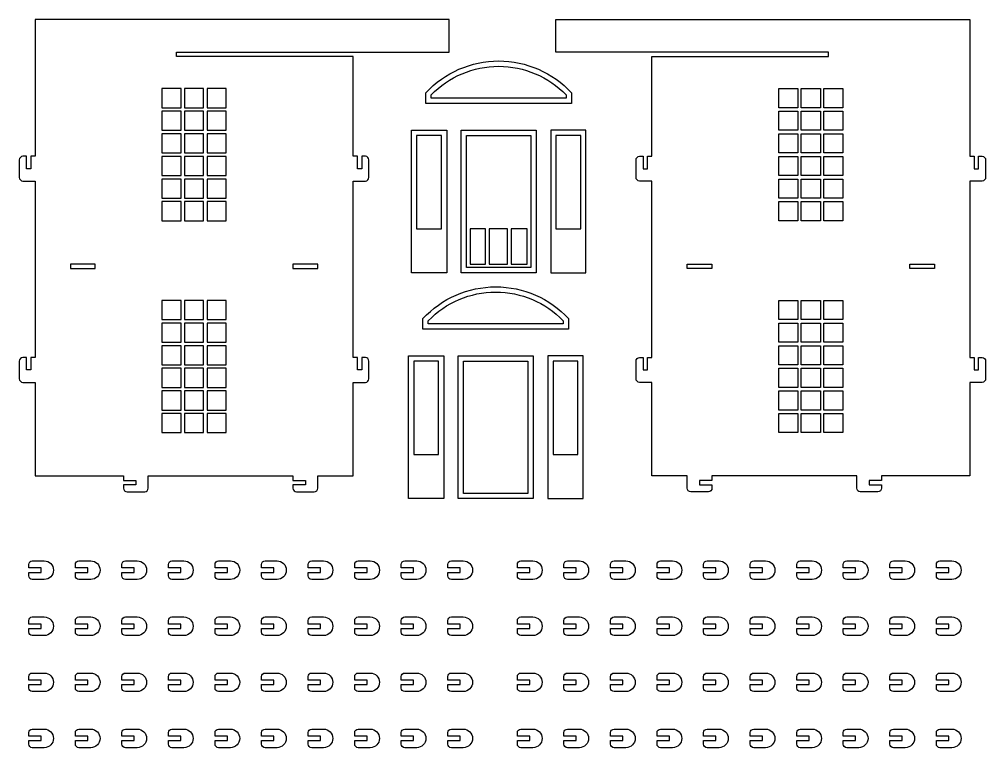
# Model space of a CAD drawing. Extents: x 9656 to 9770, y 1091 to 1154.
# Drawn here: x 9742.9 to 9770.26, y 1092.34 to 1112.97 of the extents above; entities that cross this region are included whole.
import ezdxf

# ---------------------------------------------------------------- set-up
doc = ezdxf.new("R2010")
doc.units = 0
doc.header["$MEASUREMENT"] = 0
doc.layers.add('LAYER_1', color=18, linetype='CONTINUOUS')

msp = doc.modelspace()

# ---------------------------------------------------------------- linework, layer by layer
at = {"layer": 'LAYER_1'}
for points in [[(9755.07, 1112.501), (9755.07, 1112.965), (9743.345, 1112.965), (9743.345, 1109.087), (9743.22, 1109.087), (9743.22, 1108.737), (9743.095, 1108.737), (9743.095, 1109.087), (9742.995, 1109.087, 0.414214), (9742.895, 1108.987), (9742.895, 1108.487, 0.414214), (9742.995, 1108.387), (9743.345, 1108.387), (9743.345, 1103.387), (9743.22, 1103.387), (9743.22, 1103.037), (9743.095, 1103.037), (9743.095, 1103.387), (9742.995, 1103.387, 0.414214), (9742.895, 1103.287), (9742.895, 1102.787, 0.414214), (9742.995, 1102.687), (9743.345, 1102.687), (9743.345, 1100.037), (9745.845, 1100.037), (9745.845, 1099.912), (9746.195, 1099.912), (9746.195, 1099.787), (9745.845, 1099.787), (9745.845, 1099.687, 0.414214), (9745.945, 1099.587), (9746.445, 1099.587, 0.414214), (9746.545, 1099.687), (9746.545, 1100.037), (9750.645, 1100.037), (9750.645, 1099.912), (9750.995, 1099.912), (9750.995, 1099.787), (9750.645, 1099.787), (9750.645, 1099.687, 0.414214), (9750.745, 1099.587), (9751.245, 1099.587, 0.414214), (9751.345, 1099.687), (9751.345, 1100.037), (9752.345, 1100.037), (9752.345, 1102.687), (9752.695, 1102.687, 0.414214), (9752.795, 1102.787), (9752.795, 1103.287, 0.414214), (9752.695, 1103.387), (9752.595, 1103.387), (9752.595, 1103.037), (9752.47, 1103.037), (9752.47, 1103.387), (9752.345, 1103.387), (9752.345, 1108.387), (9752.695, 1108.387, 0.414214), (9752.795, 1108.487), (9752.795, 1108.987, 0.414214), (9752.695, 1109.087), (9752.595, 1109.087), (9752.595, 1108.737), (9752.47, 1108.737), (9752.47, 1109.087), (9752.345, 1109.087), (9752.345, 1111.912), (9747.345, 1111.912), (9747.345, 1112.037), (9755.07, 1112.037)], [(9758.085, 1112.037), (9758.085, 1112.965), (9769.81, 1112.965), (9769.81, 1109.087), (9769.935, 1109.087), (9769.935, 1108.737), (9770.06, 1108.737), (9770.06, 1109.087), (9770.16, 1109.087, -0.414214), (9770.26, 1108.987), (9770.26, 1108.487, -0.414214), (9770.16, 1108.387), (9769.81, 1108.387), (9769.81, 1103.387), (9769.935, 1103.387), (9769.935, 1103.037), (9770.06, 1103.037), (9770.06, 1103.387), (9770.16, 1103.387, -0.414214), (9770.26, 1103.287), (9770.26, 1102.787, -0.414214), (9770.16, 1102.687), (9769.81, 1102.687), (9769.81, 1100.037), (9767.31, 1100.037), (9767.31, 1099.912), (9766.96, 1099.912), (9766.96, 1099.787), (9767.31, 1099.787), (9767.31, 1099.687, -0.414214), (9767.21, 1099.587), (9766.71, 1099.587, -0.414214), (9766.61, 1099.687), (9766.61, 1100.037), (9762.51, 1100.037), (9762.51, 1099.912), (9762.16, 1099.912), (9762.16, 1099.787), (9762.51, 1099.787), (9762.51, 1099.687, -0.414214), (9762.41, 1099.587), (9761.91, 1099.587, -0.414214), (9761.81, 1099.687), (9761.81, 1100.037), (9760.81, 1100.037), (9760.81, 1102.687), (9760.46, 1102.687, -0.414214), (9760.36, 1102.787), (9760.36, 1103.287, -0.414214), (9760.46, 1103.387), (9760.56, 1103.387), (9760.56, 1103.037), (9760.685, 1103.037), (9760.685, 1103.387), (9760.81, 1103.387), (9760.81, 1108.387), (9760.46, 1108.387, -0.414214), (9760.36, 1108.487), (9760.36, 1108.987, -0.414214), (9760.46, 1109.087), (9760.56, 1109.087), (9760.56, 1108.737), (9760.685, 1108.737), (9760.685, 1109.087), (9760.81, 1109.087), (9760.81, 1111.912), (9765.81, 1111.912), (9765.81, 1112.037)], [(9758.53, 1110.586), (9754.41, 1110.586), (9754.41, 1110.886, -0.436893), (9758.53, 1110.886)], [(9758.38, 1110.736), (9754.56, 1110.736), (9754.56, 1110.826, -0.423936), (9758.38, 1110.826)], [(9758.446, 1104.192), (9754.326, 1104.192), (9754.326, 1104.492, -0.436893), (9758.446, 1104.492)], [(9758.296, 1104.342), (9754.476, 1104.342), (9754.476, 1104.433, -0.423936), (9758.296, 1104.433)], [(9743.163, 1097.307), (9743.513, 1097.307), (9743.513, 1097.432), (9743.163, 1097.432), (9743.163, 1097.532, -0.414214), (9743.263, 1097.632), (9743.601, 1097.632, -1), (9743.601, 1097.107), (9743.263, 1097.107, -0.414214), (9743.163, 1097.207)], [(9744.482, 1097.307), (9744.832, 1097.307), (9744.832, 1097.432), (9744.482, 1097.432), (9744.482, 1097.532, -0.414214), (9744.582, 1097.632), (9744.919, 1097.632, -1), (9744.919, 1097.107), (9744.582, 1097.107, -0.414214), (9744.482, 1097.207)], [(9745.8, 1097.307), (9746.15, 1097.307), (9746.15, 1097.432), (9745.8, 1097.432), (9745.8, 1097.532, -0.414214), (9745.9, 1097.632), (9746.237, 1097.632, -1), (9746.237, 1097.107), (9745.9, 1097.107, -0.414214), (9745.8, 1097.207)], [(9747.118, 1097.307), (9747.468, 1097.307), (9747.468, 1097.432), (9747.118, 1097.432), (9747.118, 1097.532, -0.414214), (9747.218, 1097.632), (9747.556, 1097.632, -1), (9747.556, 1097.107), (9747.218, 1097.107, -0.414214), (9747.118, 1097.207)], [(9748.437, 1097.307), (9748.787, 1097.307), (9748.787, 1097.432), (9748.437, 1097.432), (9748.437, 1097.532, -0.414214), (9748.537, 1097.632), (9748.874, 1097.632, -1), (9748.874, 1097.107), (9748.537, 1097.107, -0.414214), (9748.437, 1097.207)], [(9749.755, 1097.307), (9750.105, 1097.307), (9750.105, 1097.432), (9749.755, 1097.432), (9749.755, 1097.532, -0.414214), (9749.855, 1097.632), (9750.193, 1097.632, -1), (9750.193, 1097.107), (9749.855, 1097.107, -0.414214), (9749.755, 1097.207)], [(9751.074, 1097.307), (9751.424, 1097.307), (9751.424, 1097.432), (9751.074, 1097.432), (9751.074, 1097.532, -0.414214), (9751.174, 1097.632), (9751.511, 1097.632, -1), (9751.511, 1097.107), (9751.174, 1097.107, -0.414214), (9751.074, 1097.207)], [(9752.392, 1097.307), (9752.742, 1097.307), (9752.742, 1097.432), (9752.392, 1097.432), (9752.392, 1097.532, -0.414214), (9752.492, 1097.632), (9752.83, 1097.632, -1), (9752.83, 1097.107), (9752.492, 1097.107, -0.414214), (9752.392, 1097.207)], [(9753.711, 1097.307), (9754.061, 1097.307), (9754.061, 1097.432), (9753.711, 1097.432), (9753.711, 1097.532, -0.414214), (9753.811, 1097.632), (9754.148, 1097.632, -1), (9754.148, 1097.107), (9753.811, 1097.107, -0.414214), (9753.711, 1097.207)], [(9755.029, 1097.307), (9755.379, 1097.307), (9755.379, 1097.432), (9755.029, 1097.432), (9755.029, 1097.532, -0.414214), (9755.129, 1097.632), (9755.467, 1097.632, -1), (9755.467, 1097.107), (9755.129, 1097.107, -0.414214), (9755.029, 1097.207)], [(9756.999, 1097.307), (9757.349, 1097.307), (9757.349, 1097.432), (9756.999, 1097.432), (9756.999, 1097.532, -0.414214), (9757.099, 1097.632), (9757.437, 1097.632, -1), (9757.437, 1097.107), (9757.099, 1097.107, -0.414214), (9756.999, 1097.207)], [(9758.318, 1097.307), (9758.668, 1097.307), (9758.668, 1097.432), (9758.318, 1097.432), (9758.318, 1097.532, -0.414214), (9758.418, 1097.632), (9758.755, 1097.632, -1), (9758.755, 1097.107), (9758.418, 1097.107, -0.414214), (9758.318, 1097.207)], [(9759.636, 1097.307), (9759.986, 1097.307), (9759.986, 1097.432), (9759.636, 1097.432), (9759.636, 1097.532, -0.414214), (9759.736, 1097.632), (9760.073, 1097.632, -1), (9760.073, 1097.107), (9759.736, 1097.107, -0.414214), (9759.636, 1097.207)], [(9760.954, 1097.307), (9761.304, 1097.307), (9761.304, 1097.432), (9760.954, 1097.432), (9760.954, 1097.532, -0.414214), (9761.054, 1097.632), (9761.392, 1097.632, -1), (9761.392, 1097.107), (9761.054, 1097.107, -0.414214), (9760.954, 1097.207)], [(9762.273, 1097.307), (9762.623, 1097.307), (9762.623, 1097.432), (9762.273, 1097.432), (9762.273, 1097.532, -0.414214), (9762.373, 1097.632), (9762.71, 1097.632, -1), (9762.71, 1097.107), (9762.373, 1097.107, -0.414214), (9762.273, 1097.207)], [(9763.591, 1097.307), (9763.941, 1097.307), (9763.941, 1097.432), (9763.591, 1097.432), (9763.591, 1097.532, -0.414214), (9763.691, 1097.632), (9764.029, 1097.632, -1), (9764.029, 1097.107), (9763.691, 1097.107, -0.414214), (9763.591, 1097.207)], [(9764.91, 1097.307), (9765.26, 1097.307), (9765.26, 1097.432), (9764.91, 1097.432), (9764.91, 1097.532, -0.414214), (9765.01, 1097.632), (9765.347, 1097.632, -1), (9765.347, 1097.107), (9765.01, 1097.107, -0.414214), (9764.91, 1097.207)], [(9766.228, 1097.307), (9766.578, 1097.307), (9766.578, 1097.432), (9766.228, 1097.432), (9766.228, 1097.532, -0.414214), (9766.328, 1097.632), (9766.666, 1097.632, -1), (9766.666, 1097.107), (9766.328, 1097.107, -0.414214), (9766.228, 1097.207)], [(9767.547, 1097.307), (9767.897, 1097.307), (9767.897, 1097.432), (9767.547, 1097.432), (9767.547, 1097.532, -0.414214), (9767.647, 1097.632), (9767.984, 1097.632, -1), (9767.984, 1097.107), (9767.647, 1097.107, -0.414214), (9767.547, 1097.207)], [(9768.865, 1097.307), (9769.215, 1097.307), (9769.215, 1097.432), (9768.865, 1097.432), (9768.865, 1097.532, -0.414214), (9768.965, 1097.632), (9769.303, 1097.632, -1), (9769.303, 1097.107), (9768.965, 1097.107, -0.414214), (9768.865, 1097.207)], [(9743.163, 1095.719), (9743.513, 1095.719), (9743.513, 1095.844), (9743.163, 1095.844), (9743.163, 1095.944, -0.414214), (9743.263, 1096.044), (9743.601, 1096.044, -1), (9743.601, 1095.519), (9743.263, 1095.519, -0.414214), (9743.163, 1095.619)], [(9744.482, 1095.719), (9744.832, 1095.719), (9744.832, 1095.844), (9744.482, 1095.844), (9744.482, 1095.944, -0.414214), (9744.582, 1096.044), (9744.919, 1096.044, -1), (9744.919, 1095.519), (9744.582, 1095.519, -0.414214), (9744.482, 1095.619)], [(9745.8, 1095.719), (9746.15, 1095.719), (9746.15, 1095.844), (9745.8, 1095.844), (9745.8, 1095.944, -0.414214), (9745.9, 1096.044), (9746.237, 1096.044, -1), (9746.237, 1095.519), (9745.9, 1095.519, -0.414214), (9745.8, 1095.619)], [(9747.118, 1095.719), (9747.468, 1095.719), (9747.468, 1095.844), (9747.118, 1095.844), (9747.118, 1095.944, -0.414214), (9747.218, 1096.044), (9747.556, 1096.044, -1), (9747.556, 1095.519), (9747.218, 1095.519, -0.414214), (9747.118, 1095.619)], [(9748.437, 1095.719), (9748.787, 1095.719), (9748.787, 1095.844), (9748.437, 1095.844), (9748.437, 1095.944, -0.414214), (9748.537, 1096.044), (9748.874, 1096.044, -1), (9748.874, 1095.519), (9748.537, 1095.519, -0.414214), (9748.437, 1095.619)], [(9749.755, 1095.719), (9750.105, 1095.719), (9750.105, 1095.844), (9749.755, 1095.844), (9749.755, 1095.944, -0.414214), (9749.855, 1096.044), (9750.193, 1096.044, -1), (9750.193, 1095.519), (9749.855, 1095.519, -0.414214), (9749.755, 1095.619)], [(9751.074, 1095.719), (9751.424, 1095.719), (9751.424, 1095.844), (9751.074, 1095.844), (9751.074, 1095.944, -0.414214), (9751.174, 1096.044), (9751.511, 1096.044, -1), (9751.511, 1095.519), (9751.174, 1095.519, -0.414214), (9751.074, 1095.619)], [(9752.392, 1095.719), (9752.742, 1095.719), (9752.742, 1095.844), (9752.392, 1095.844), (9752.392, 1095.944, -0.414214), (9752.492, 1096.044), (9752.83, 1096.044, -1), (9752.83, 1095.519), (9752.492, 1095.519, -0.414214), (9752.392, 1095.619)], [(9753.711, 1095.719), (9754.061, 1095.719), (9754.061, 1095.844), (9753.711, 1095.844), (9753.711, 1095.944, -0.414214), (9753.811, 1096.044), (9754.148, 1096.044, -1), (9754.148, 1095.519), (9753.811, 1095.519, -0.414214), (9753.711, 1095.619)], [(9755.029, 1095.719), (9755.379, 1095.719), (9755.379, 1095.844), (9755.029, 1095.844), (9755.029, 1095.944, -0.414214), (9755.129, 1096.044), (9755.467, 1096.044, -1), (9755.467, 1095.519), (9755.129, 1095.519, -0.414214), (9755.029, 1095.619)], [(9756.999, 1095.719), (9757.349, 1095.719), (9757.349, 1095.844), (9756.999, 1095.844), (9756.999, 1095.944, -0.414214), (9757.099, 1096.044), (9757.437, 1096.044, -1), (9757.437, 1095.519), (9757.099, 1095.519, -0.414214), (9756.999, 1095.619)], [(9758.318, 1095.719), (9758.668, 1095.719), (9758.668, 1095.844), (9758.318, 1095.844), (9758.318, 1095.944, -0.414214), (9758.418, 1096.044), (9758.755, 1096.044, -1), (9758.755, 1095.519), (9758.418, 1095.519, -0.414214), (9758.318, 1095.619)], [(9759.636, 1095.719), (9759.986, 1095.719), (9759.986, 1095.844), (9759.636, 1095.844), (9759.636, 1095.944, -0.414214), (9759.736, 1096.044), (9760.073, 1096.044, -1), (9760.073, 1095.519), (9759.736, 1095.519, -0.414214), (9759.636, 1095.619)], [(9760.954, 1095.719), (9761.304, 1095.719), (9761.304, 1095.844), (9760.954, 1095.844), (9760.954, 1095.944, -0.414214), (9761.054, 1096.044), (9761.392, 1096.044, -1), (9761.392, 1095.519), (9761.054, 1095.519, -0.414214), (9760.954, 1095.619)], [(9762.273, 1095.719), (9762.623, 1095.719), (9762.623, 1095.844), (9762.273, 1095.844), (9762.273, 1095.944, -0.414214), (9762.373, 1096.044), (9762.71, 1096.044, -1), (9762.71, 1095.519), (9762.373, 1095.519, -0.414214), (9762.273, 1095.619)], [(9763.591, 1095.719), (9763.941, 1095.719), (9763.941, 1095.844), (9763.591, 1095.844), (9763.591, 1095.944, -0.414214), (9763.691, 1096.044), (9764.029, 1096.044, -1), (9764.029, 1095.519), (9763.691, 1095.519, -0.414214), (9763.591, 1095.619)], [(9764.91, 1095.719), (9765.26, 1095.719), (9765.26, 1095.844), (9764.91, 1095.844), (9764.91, 1095.944, -0.414214), (9765.01, 1096.044), (9765.347, 1096.044, -1), (9765.347, 1095.519), (9765.01, 1095.519, -0.414214), (9764.91, 1095.619)], [(9766.228, 1095.719), (9766.578, 1095.719), (9766.578, 1095.844), (9766.228, 1095.844), (9766.228, 1095.944, -0.414214), (9766.328, 1096.044), (9766.666, 1096.044, -1), (9766.666, 1095.519), (9766.328, 1095.519, -0.414214), (9766.228, 1095.619)], [(9767.547, 1095.719), (9767.897, 1095.719), (9767.897, 1095.844), (9767.547, 1095.844), (9767.547, 1095.944, -0.414214), (9767.647, 1096.044), (9767.984, 1096.044, -1), (9767.984, 1095.519), (9767.647, 1095.519, -0.414214), (9767.547, 1095.619)], [(9768.865, 1095.719), (9769.215, 1095.719), (9769.215, 1095.844), (9768.865, 1095.844), (9768.865, 1095.944, -0.414214), (9768.965, 1096.044), (9769.303, 1096.044, -1), (9769.303, 1095.519), (9768.965, 1095.519, -0.414214), (9768.865, 1095.619)], [(9743.163, 1094.132), (9743.513, 1094.132), (9743.513, 1094.257), (9743.163, 1094.257), (9743.163, 1094.357, -0.414214), (9743.263, 1094.457), (9743.601, 1094.457, -1), (9743.601, 1093.932), (9743.263, 1093.932, -0.414214), (9743.163, 1094.032)], [(9744.482, 1094.132), (9744.832, 1094.132), (9744.832, 1094.257), (9744.482, 1094.257), (9744.482, 1094.357, -0.414214), (9744.582, 1094.457), (9744.919, 1094.457, -1), (9744.919, 1093.932), (9744.582, 1093.932, -0.414214), (9744.482, 1094.032)], [(9745.8, 1094.132), (9746.15, 1094.132), (9746.15, 1094.257), (9745.8, 1094.257), (9745.8, 1094.357, -0.414214), (9745.9, 1094.457), (9746.237, 1094.457, -1), (9746.237, 1093.932), (9745.9, 1093.932, -0.414214), (9745.8, 1094.032)], [(9747.118, 1094.132), (9747.468, 1094.132), (9747.468, 1094.257), (9747.118, 1094.257), (9747.118, 1094.357, -0.414214), (9747.218, 1094.457), (9747.556, 1094.457, -1), (9747.556, 1093.932), (9747.218, 1093.932, -0.414214), (9747.118, 1094.032)], [(9748.437, 1094.132), (9748.787, 1094.132), (9748.787, 1094.257), (9748.437, 1094.257), (9748.437, 1094.357, -0.414214), (9748.537, 1094.457), (9748.874, 1094.457, -1), (9748.874, 1093.932), (9748.537, 1093.932, -0.414214), (9748.437, 1094.032)], [(9749.755, 1094.132), (9750.105, 1094.132), (9750.105, 1094.257), (9749.755, 1094.257), (9749.755, 1094.357, -0.414214), (9749.855, 1094.457), (9750.193, 1094.457, -1), (9750.193, 1093.932), (9749.855, 1093.932, -0.414214), (9749.755, 1094.032)], [(9751.074, 1094.132), (9751.424, 1094.132), (9751.424, 1094.257), (9751.074, 1094.257), (9751.074, 1094.357, -0.414214), (9751.174, 1094.457), (9751.511, 1094.457, -1), (9751.511, 1093.932), (9751.174, 1093.932, -0.414214), (9751.074, 1094.032)], [(9752.392, 1094.132), (9752.742, 1094.132), (9752.742, 1094.257), (9752.392, 1094.257), (9752.392, 1094.357, -0.414214), (9752.492, 1094.457), (9752.83, 1094.457, -1), (9752.83, 1093.932), (9752.492, 1093.932, -0.414214), (9752.392, 1094.032)], [(9753.711, 1094.132), (9754.061, 1094.132), (9754.061, 1094.257), (9753.711, 1094.257), (9753.711, 1094.357, -0.414214), (9753.811, 1094.457), (9754.148, 1094.457, -1), (9754.148, 1093.932), (9753.811, 1093.932, -0.414214), (9753.711, 1094.032)], [(9755.029, 1094.132), (9755.379, 1094.132), (9755.379, 1094.257), (9755.029, 1094.257), (9755.029, 1094.357, -0.414214), (9755.129, 1094.457), (9755.467, 1094.457, -1), (9755.467, 1093.932), (9755.129, 1093.932, -0.414214), (9755.029, 1094.032)], [(9756.999, 1094.132), (9757.349, 1094.132), (9757.349, 1094.257), (9756.999, 1094.257), (9756.999, 1094.357, -0.414214), (9757.099, 1094.457), (9757.437, 1094.457, -1), (9757.437, 1093.932), (9757.099, 1093.932, -0.414214), (9756.999, 1094.032)], [(9758.318, 1094.132), (9758.668, 1094.132), (9758.668, 1094.257), (9758.318, 1094.257), (9758.318, 1094.357, -0.414214), (9758.418, 1094.457), (9758.755, 1094.457, -1), (9758.755, 1093.932), (9758.418, 1093.932, -0.414214), (9758.318, 1094.032)], [(9759.636, 1094.132), (9759.986, 1094.132), (9759.986, 1094.257), (9759.636, 1094.257), (9759.636, 1094.357, -0.414214), (9759.736, 1094.457), (9760.073, 1094.457, -1), (9760.073, 1093.932), (9759.736, 1093.932, -0.414214), (9759.636, 1094.032)], [(9760.954, 1094.132), (9761.304, 1094.132), (9761.304, 1094.257), (9760.954, 1094.257), (9760.954, 1094.357, -0.414214), (9761.054, 1094.457), (9761.392, 1094.457, -1), (9761.392, 1093.932), (9761.054, 1093.932, -0.414214), (9760.954, 1094.032)], [(9762.273, 1094.132), (9762.623, 1094.132), (9762.623, 1094.257), (9762.273, 1094.257), (9762.273, 1094.357, -0.414214), (9762.373, 1094.457), (9762.71, 1094.457, -1), (9762.71, 1093.932), (9762.373, 1093.932, -0.414214), (9762.273, 1094.032)], [(9763.591, 1094.132), (9763.941, 1094.132), (9763.941, 1094.257), (9763.591, 1094.257), (9763.591, 1094.357, -0.414214), (9763.691, 1094.457), (9764.029, 1094.457, -1), (9764.029, 1093.932), (9763.691, 1093.932, -0.414214), (9763.591, 1094.032)], [(9764.91, 1094.132), (9765.26, 1094.132), (9765.26, 1094.257), (9764.91, 1094.257), (9764.91, 1094.357, -0.414214), (9765.01, 1094.457), (9765.347, 1094.457, -1), (9765.347, 1093.932), (9765.01, 1093.932, -0.414214), (9764.91, 1094.032)], [(9766.228, 1094.132), (9766.578, 1094.132), (9766.578, 1094.257), (9766.228, 1094.257), (9766.228, 1094.357, -0.414214), (9766.328, 1094.457), (9766.666, 1094.457, -1), (9766.666, 1093.932), (9766.328, 1093.932, -0.414214), (9766.228, 1094.032)], [(9767.547, 1094.132), (9767.897, 1094.132), (9767.897, 1094.257), (9767.547, 1094.257), (9767.547, 1094.357, -0.414214), (9767.647, 1094.457), (9767.984, 1094.457, -1), (9767.984, 1093.932), (9767.647, 1093.932, -0.414214), (9767.547, 1094.032)], [(9768.865, 1094.132), (9769.215, 1094.132), (9769.215, 1094.257), (9768.865, 1094.257), (9768.865, 1094.357, -0.414214), (9768.965, 1094.457), (9769.303, 1094.457, -1), (9769.303, 1093.932), (9768.965, 1093.932, -0.414214), (9768.865, 1094.032)], [(9743.163, 1092.544), (9743.513, 1092.544), (9743.513, 1092.669), (9743.163, 1092.669), (9743.163, 1092.769, -0.414214), (9743.263, 1092.869), (9743.601, 1092.869, -1), (9743.601, 1092.344), (9743.263, 1092.344, -0.414214), (9743.163, 1092.444)], [(9744.482, 1092.544), (9744.832, 1092.544), (9744.832, 1092.669), (9744.482, 1092.669), (9744.482, 1092.769, -0.414214), (9744.582, 1092.869), (9744.919, 1092.869, -1), (9744.919, 1092.344), (9744.582, 1092.344, -0.414214), (9744.482, 1092.444)], [(9745.8, 1092.544), (9746.15, 1092.544), (9746.15, 1092.669), (9745.8, 1092.669), (9745.8, 1092.769, -0.414214), (9745.9, 1092.869), (9746.237, 1092.869, -1), (9746.237, 1092.344), (9745.9, 1092.344, -0.414214), (9745.8, 1092.444)], [(9747.118, 1092.544), (9747.468, 1092.544), (9747.468, 1092.669), (9747.118, 1092.669), (9747.118, 1092.769, -0.414214), (9747.218, 1092.869), (9747.556, 1092.869, -1), (9747.556, 1092.344), (9747.218, 1092.344, -0.414214), (9747.118, 1092.444)], [(9748.437, 1092.544), (9748.787, 1092.544), (9748.787, 1092.669), (9748.437, 1092.669), (9748.437, 1092.769, -0.414214), (9748.537, 1092.869), (9748.874, 1092.869, -1), (9748.874, 1092.344), (9748.537, 1092.344, -0.414214), (9748.437, 1092.444)], [(9749.755, 1092.544), (9750.105, 1092.544), (9750.105, 1092.669), (9749.755, 1092.669), (9749.755, 1092.769, -0.414214), (9749.855, 1092.869), (9750.193, 1092.869, -1), (9750.193, 1092.344), (9749.855, 1092.344, -0.414214), (9749.755, 1092.444)], [(9751.074, 1092.544), (9751.424, 1092.544), (9751.424, 1092.669), (9751.074, 1092.669), (9751.074, 1092.769, -0.414214), (9751.174, 1092.869), (9751.511, 1092.869, -1), (9751.511, 1092.344), (9751.174, 1092.344, -0.414214), (9751.074, 1092.444)], [(9752.392, 1092.544), (9752.742, 1092.544), (9752.742, 1092.669), (9752.392, 1092.669), (9752.392, 1092.769, -0.414214), (9752.492, 1092.869), (9752.83, 1092.869, -1), (9752.83, 1092.344), (9752.492, 1092.344, -0.414214), (9752.392, 1092.444)], [(9753.711, 1092.544), (9754.061, 1092.544), (9754.061, 1092.669), (9753.711, 1092.669), (9753.711, 1092.769, -0.414214), (9753.811, 1092.869), (9754.148, 1092.869, -1), (9754.148, 1092.344), (9753.811, 1092.344, -0.414214), (9753.711, 1092.444)], [(9755.029, 1092.544), (9755.379, 1092.544), (9755.379, 1092.669), (9755.029, 1092.669), (9755.029, 1092.769, -0.414214), (9755.129, 1092.869), (9755.467, 1092.869, -1), (9755.467, 1092.344), (9755.129, 1092.344, -0.414214), (9755.029, 1092.444)], [(9756.999, 1092.544), (9757.349, 1092.544), (9757.349, 1092.669), (9756.999, 1092.669), (9756.999, 1092.769, -0.414214), (9757.099, 1092.869), (9757.437, 1092.869, -1), (9757.437, 1092.344), (9757.099, 1092.344, -0.414214), (9756.999, 1092.444)], [(9758.318, 1092.544), (9758.668, 1092.544), (9758.668, 1092.669), (9758.318, 1092.669), (9758.318, 1092.769, -0.414214), (9758.418, 1092.869), (9758.755, 1092.869, -1), (9758.755, 1092.344), (9758.418, 1092.344, -0.414214), (9758.318, 1092.444)], [(9759.636, 1092.544), (9759.986, 1092.544), (9759.986, 1092.669), (9759.636, 1092.669), (9759.636, 1092.769, -0.414214), (9759.736, 1092.869), (9760.073, 1092.869, -1), (9760.073, 1092.344), (9759.736, 1092.344, -0.414214), (9759.636, 1092.444)], [(9760.954, 1092.544), (9761.304, 1092.544), (9761.304, 1092.669), (9760.954, 1092.669), (9760.954, 1092.769, -0.414214), (9761.054, 1092.869), (9761.392, 1092.869, -1), (9761.392, 1092.344), (9761.054, 1092.344, -0.414214), (9760.954, 1092.444)], [(9762.273, 1092.544), (9762.623, 1092.544), (9762.623, 1092.669), (9762.273, 1092.669), (9762.273, 1092.769, -0.414214), (9762.373, 1092.869), (9762.71, 1092.869, -1), (9762.71, 1092.344), (9762.373, 1092.344, -0.414214), (9762.273, 1092.444)], [(9763.591, 1092.544), (9763.941, 1092.544), (9763.941, 1092.669), (9763.591, 1092.669), (9763.591, 1092.769, -0.414214), (9763.691, 1092.869), (9764.029, 1092.869, -1), (9764.029, 1092.344), (9763.691, 1092.344, -0.414214), (9763.591, 1092.444)], [(9764.91, 1092.544), (9765.26, 1092.544), (9765.26, 1092.669), (9764.91, 1092.669), (9764.91, 1092.769, -0.414214), (9765.01, 1092.869), (9765.347, 1092.869, -1), (9765.347, 1092.344), (9765.01, 1092.344, -0.414214), (9764.91, 1092.444)], [(9766.228, 1092.544), (9766.578, 1092.544), (9766.578, 1092.669), (9766.228, 1092.669), (9766.228, 1092.769, -0.414214), (9766.328, 1092.869), (9766.666, 1092.869, -1), (9766.666, 1092.344), (9766.328, 1092.344, -0.414214), (9766.228, 1092.444)], [(9767.547, 1092.544), (9767.897, 1092.544), (9767.897, 1092.669), (9767.547, 1092.669), (9767.547, 1092.769, -0.414214), (9767.647, 1092.869), (9767.984, 1092.869, -1), (9767.984, 1092.344), (9767.647, 1092.344, -0.414214), (9767.547, 1092.444)], [(9768.865, 1092.544), (9769.215, 1092.544), (9769.215, 1092.669), (9768.865, 1092.669), (9768.865, 1092.769, -0.414214), (9768.965, 1092.869), (9769.303, 1092.869, -1), (9769.303, 1092.344), (9768.965, 1092.344, -0.414214), (9768.865, 1092.444)]]:
    msp.add_lwpolyline(points, format="xyb", close=True, dxfattribs=at)
for points in [[(9746.935, 1110.464), (9747.475, 1110.464), (9747.475, 1111.004), (9746.935, 1111.004)], [(9747.575, 1110.464), (9748.115, 1110.464), (9748.115, 1111.004), (9747.575, 1111.004)], [(9748.215, 1110.464), (9748.755, 1110.464), (9748.755, 1111.004), (9748.215, 1111.004)], [(9764.94, 1110.464), (9764.4, 1110.464), (9764.4, 1111.004), (9764.94, 1111.004)], [(9765.58, 1110.464), (9765.04, 1110.464), (9765.04, 1111.004), (9765.58, 1111.004)], [(9766.22, 1110.464), (9765.68, 1110.464), (9765.68, 1111.004), (9766.22, 1111.004)], [(9746.935, 1109.824), (9747.475, 1109.824), (9747.475, 1110.364), (9746.935, 1110.364)], [(9747.575, 1109.824), (9748.115, 1109.824), (9748.115, 1110.364), (9747.575, 1110.364)], [(9748.215, 1109.824), (9748.755, 1109.824), (9748.755, 1110.364), (9748.215, 1110.364)], [(9764.94, 1109.824), (9764.4, 1109.824), (9764.4, 1110.364), (9764.94, 1110.364)], [(9765.58, 1109.824), (9765.04, 1109.824), (9765.04, 1110.364), (9765.58, 1110.364)], [(9766.22, 1109.824), (9765.68, 1109.824), (9765.68, 1110.364), (9766.22, 1110.364)], [(9746.935, 1109.184), (9747.475, 1109.184), (9747.475, 1109.724), (9746.935, 1109.724)], [(9747.575, 1109.184), (9748.115, 1109.184), (9748.115, 1109.724), (9747.575, 1109.724)], [(9748.215, 1109.184), (9748.755, 1109.184), (9748.755, 1109.724), (9748.215, 1109.724)], [(9754.997, 1105.787), (9753.997, 1105.787), (9753.997, 1109.827), (9754.997, 1109.827)], [(9754.147, 1107.037), (9754.847, 1107.037), (9754.847, 1109.677), (9754.147, 1109.677)], [(9757.53, 1109.827), (9757.53, 1105.787), (9755.41, 1105.787), (9755.41, 1109.827)], [(9755.56, 1109.677), (9757.38, 1109.677), (9757.38, 1105.937), (9755.56, 1105.937)], [(9757.942, 1105.787), (9758.942, 1105.787), (9758.942, 1109.827), (9757.942, 1109.827)], [(9758.092, 1107.037), (9758.792, 1107.037), (9758.792, 1109.677), (9758.092, 1109.677)], [(9764.94, 1109.184), (9764.4, 1109.184), (9764.4, 1109.724), (9764.94, 1109.724)], [(9765.58, 1109.184), (9765.04, 1109.184), (9765.04, 1109.724), (9765.58, 1109.724)], [(9766.22, 1109.184), (9765.68, 1109.184), (9765.68, 1109.724), (9766.22, 1109.724)], [(9746.935, 1108.544), (9747.475, 1108.544), (9747.475, 1109.084), (9746.935, 1109.084)], [(9747.575, 1108.544), (9748.115, 1108.544), (9748.115, 1109.084), (9747.575, 1109.084)], [(9748.215, 1108.544), (9748.755, 1108.544), (9748.755, 1109.084), (9748.215, 1109.084)], [(9764.94, 1108.544), (9764.4, 1108.544), (9764.4, 1109.084), (9764.94, 1109.084)], [(9765.58, 1108.544), (9765.04, 1108.544), (9765.04, 1109.084), (9765.58, 1109.084)], [(9766.22, 1108.544), (9765.68, 1108.544), (9765.68, 1109.084), (9766.22, 1109.084)], [(9746.935, 1107.904), (9747.475, 1107.904), (9747.475, 1108.444), (9746.935, 1108.444)], [(9747.575, 1107.904), (9748.115, 1107.904), (9748.115, 1108.444), (9747.575, 1108.444)], [(9748.215, 1107.904), (9748.755, 1107.904), (9748.755, 1108.444), (9748.215, 1108.444)], [(9764.94, 1107.904), (9764.4, 1107.904), (9764.4, 1108.444), (9764.94, 1108.444)], [(9765.58, 1107.904), (9765.04, 1107.904), (9765.04, 1108.444), (9765.58, 1108.444)], [(9766.22, 1107.904), (9765.68, 1107.904), (9765.68, 1108.444), (9766.22, 1108.444)], [(9746.935, 1107.264), (9747.475, 1107.264), (9747.475, 1107.804), (9746.935, 1107.804)], [(9747.575, 1107.264), (9748.115, 1107.264), (9748.115, 1107.804), (9747.575, 1107.804)], [(9748.215, 1107.264), (9748.755, 1107.264), (9748.755, 1107.804), (9748.215, 1107.804)], [(9764.94, 1107.264), (9764.4, 1107.264), (9764.4, 1107.804), (9764.94, 1107.804)], [(9765.58, 1107.264), (9765.04, 1107.264), (9765.04, 1107.804), (9765.58, 1107.804)], [(9766.22, 1107.264), (9765.68, 1107.264), (9765.68, 1107.804), (9766.22, 1107.804)], [(9755.66, 1106.037), (9756.1, 1106.037), (9756.1, 1107.037), (9755.66, 1107.037)], [(9756.2, 1106.037), (9756.723, 1106.037), (9756.723, 1107.037), (9756.2, 1107.037)], [(9756.823, 1106.037), (9757.28, 1106.037), (9757.28, 1107.037), (9756.823, 1107.037)], [(9744.345, 1105.912), (9745.045, 1105.912), (9745.045, 1106.037), (9744.345, 1106.037)], [(9750.645, 1105.912), (9751.345, 1105.912), (9751.345, 1106.037), (9750.645, 1106.037)], [(9762.51, 1105.912), (9761.81, 1105.912), (9761.81, 1106.037), (9762.51, 1106.037)], [(9768.81, 1105.912), (9768.11, 1105.912), (9768.11, 1106.037), (9768.81, 1106.037)], [(9746.935, 1104.464), (9747.475, 1104.464), (9747.475, 1105.004), (9746.935, 1105.004)], [(9747.575, 1104.464), (9748.115, 1104.464), (9748.115, 1105.004), (9747.575, 1105.004)], [(9748.215, 1104.464), (9748.755, 1104.464), (9748.755, 1105.004), (9748.215, 1105.004)], [(9764.94, 1104.464), (9764.4, 1104.464), (9764.4, 1105.004), (9764.94, 1105.004)], [(9765.58, 1104.464), (9765.04, 1104.464), (9765.04, 1105.004), (9765.58, 1105.004)], [(9766.22, 1104.464), (9765.68, 1104.464), (9765.68, 1105.004), (9766.22, 1105.004)], [(9746.935, 1103.824), (9747.475, 1103.824), (9747.475, 1104.364), (9746.935, 1104.364)], [(9747.575, 1103.824), (9748.115, 1103.824), (9748.115, 1104.364), (9747.575, 1104.364)], [(9748.215, 1103.824), (9748.755, 1103.824), (9748.755, 1104.364), (9748.215, 1104.364)], [(9764.94, 1103.824), (9764.4, 1103.824), (9764.4, 1104.364), (9764.94, 1104.364)], [(9765.58, 1103.824), (9765.04, 1103.824), (9765.04, 1104.364), (9765.58, 1104.364)], [(9766.22, 1103.824), (9765.68, 1103.824), (9765.68, 1104.364), (9766.22, 1104.364)], [(9746.935, 1103.184), (9747.475, 1103.184), (9747.475, 1103.724), (9746.935, 1103.724)], [(9747.575, 1103.184), (9748.115, 1103.184), (9748.115, 1103.724), (9747.575, 1103.724)], [(9748.215, 1103.184), (9748.755, 1103.184), (9748.755, 1103.724), (9748.215, 1103.724)], [(9764.94, 1103.184), (9764.4, 1103.184), (9764.4, 1103.724), (9764.94, 1103.724)], [(9765.58, 1103.184), (9765.04, 1103.184), (9765.04, 1103.724), (9765.58, 1103.724)], [(9766.22, 1103.184), (9765.68, 1103.184), (9765.68, 1103.724), (9766.22, 1103.724)], [(9754.914, 1099.394), (9753.914, 1099.394), (9753.914, 1103.434), (9754.914, 1103.434)], [(9757.446, 1103.434), (9757.446, 1099.394), (9755.326, 1099.394), (9755.326, 1103.434)], [(9757.859, 1099.394), (9758.859, 1099.394), (9758.859, 1103.434), (9757.859, 1103.434)], [(9754.064, 1100.644), (9754.764, 1100.644), (9754.764, 1103.284), (9754.064, 1103.284)], [(9755.476, 1103.284), (9757.296, 1103.284), (9757.296, 1099.544), (9755.476, 1099.544)], [(9758.009, 1100.644), (9758.709, 1100.644), (9758.709, 1103.284), (9758.009, 1103.284)], [(9746.935, 1102.544), (9747.475, 1102.544), (9747.475, 1103.084), (9746.935, 1103.084)], [(9747.575, 1102.544), (9748.115, 1102.544), (9748.115, 1103.084), (9747.575, 1103.084)], [(9748.215, 1102.544), (9748.755, 1102.544), (9748.755, 1103.084), (9748.215, 1103.084)], [(9764.94, 1102.544), (9764.4, 1102.544), (9764.4, 1103.084), (9764.94, 1103.084)], [(9765.58, 1102.544), (9765.04, 1102.544), (9765.04, 1103.084), (9765.58, 1103.084)], [(9766.22, 1102.544), (9765.68, 1102.544), (9765.68, 1103.084), (9766.22, 1103.084)], [(9746.935, 1101.904), (9747.475, 1101.904), (9747.475, 1102.444), (9746.935, 1102.444)], [(9747.575, 1101.904), (9748.115, 1101.904), (9748.115, 1102.444), (9747.575, 1102.444)], [(9748.215, 1101.904), (9748.755, 1101.904), (9748.755, 1102.444), (9748.215, 1102.444)], [(9764.94, 1101.904), (9764.4, 1101.904), (9764.4, 1102.444), (9764.94, 1102.444)], [(9765.58, 1101.904), (9765.04, 1101.904), (9765.04, 1102.444), (9765.58, 1102.444)], [(9766.22, 1101.904), (9765.68, 1101.904), (9765.68, 1102.444), (9766.22, 1102.444)], [(9746.935, 1101.264), (9747.475, 1101.264), (9747.475, 1101.804), (9746.935, 1101.804)], [(9747.575, 1101.264), (9748.115, 1101.264), (9748.115, 1101.804), (9747.575, 1101.804)], [(9748.215, 1101.264), (9748.755, 1101.264), (9748.755, 1101.804), (9748.215, 1101.804)], [(9764.94, 1101.264), (9764.4, 1101.264), (9764.4, 1101.804), (9764.94, 1101.804)], [(9765.58, 1101.264), (9765.04, 1101.264), (9765.04, 1101.804), (9765.58, 1101.804)], [(9766.22, 1101.264), (9765.68, 1101.264), (9765.68, 1101.804), (9766.22, 1101.804)]]:
    msp.add_lwpolyline(points, close=True, dxfattribs=at)

doc.saveas('drawing.dxf')
